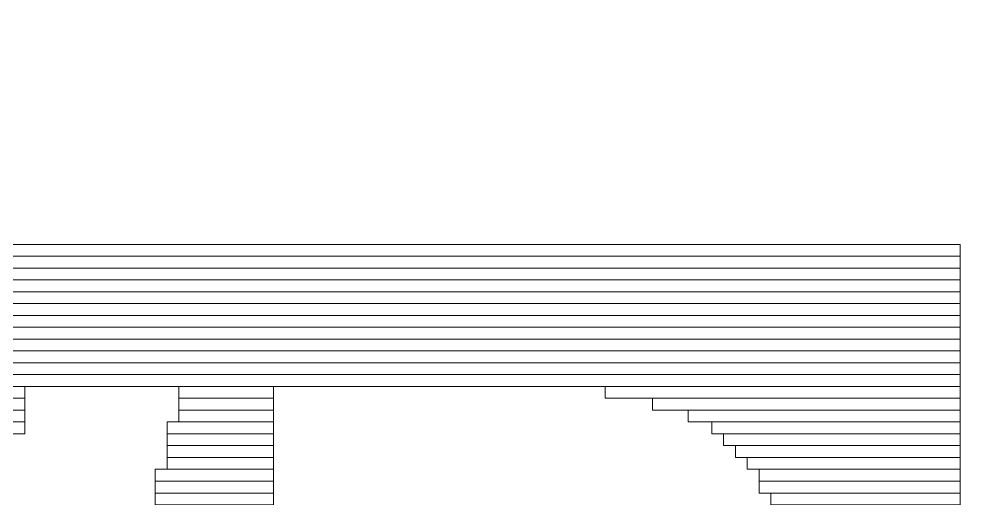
# Model space of a CAD drawing. Header units: millimetres. Extents: x -90 to 99, y -65 to 67.
# Drawn here: x -64.991 to -62.944, y 29.898 to 30.927 of the extents above; entities that cross this region are included whole.
import ezdxf

# ---------------------------------------------------------------- set-up
doc = ezdxf.new("R2010")
doc.units = ezdxf.units.MM
doc.header["$MEASUREMENT"] = 0
doc.layers.add('BG_OUTLINE', color=7, linetype='Continuous')
doc.layers.add('MA_PEN3', color=7, linetype='Continuous')

msp = doc.modelspace()

# ---------------------------------------------------------------- linework, layer by layer
at = {"layer": 'BG_OUTLINE', "color": 3, "lineweight": 9}
msp.add_open_spline([(-71.7269, -61.8795), (-71.7269, -61.8795), (-71.7343, 42.2681), (-71.7343, 42.2681), (-71.7343, 42.2681), (-71.7348, 43.0066), (-71.4419, 43.715), (-70.92, 44.2375), (-70.92, 44.2375), (-70.3982, 44.76), (-69.6866, 45.0538), (-68.9482, 45.0543), (-68.9482, 45.0543), (-68.9482, 45.0543), (75.2046, 45.0543), (75.2046, 45.0543), (75.2046, 45.0543), (76.8319, 45.0552), (78.1763, 43.7805), (78.2661, 42.1556), (78.2661, 42.1556), (78.2661, 42.1556), (78.2661, 31.2814), (78.2661, 31.2814), (78.2661, 31.2814), (78.2661, 31.2814), (72.2646, 31.2814), (72.2646, 31.2814), (72.2646, 31.2814), (72.2646, 31.2814), (72.2646, 26.9814), (72.2646, 26.9814), (72.2646, 26.9814), (72.2646, 26.9814), (78.2661, 26.9814), (78.2661, 26.9814), (78.2661, 26.9814), (78.2661, 26.9814), (78.2661, 18.6553), (78.2661, 18.6553), (78.2661, 18.6553), (78.2661, 18.6553), (72.2496, 18.6553), (72.2496, 18.6553), (72.2496, 18.6553), (72.2496, 18.6553), (72.2496, 14.3553), (72.2496, 14.3553), (72.2496, 14.3553), (72.2496, 14.3553), (78.2661, 14.3553), (78.2661, 14.3553), (78.2661, 14.3553), (78.2661, 14.3553), (78.2661, 9.255), (78.2661, 9.255), (78.2661, 9.255), (78.2661, 9.255), (72.2648, 9.255), (72.2648, 9.255), (72.2648, 9.255), (72.2648, 9.255), (72.2648, 4.955), (72.2648, 4.955), (72.2648, 4.955), (72.2648, 4.955), (78.2661, 4.955), (78.2661, 4.955), (78.2661, 4.955), (78.2661, 4.955), (78.2661, -3.3762), (78.2661, -3.3762), (78.2661, -3.3762), (78.2661, -3.3762), (72.2445, -3.3762), (72.2445, -3.3762), (72.2445, -3.3762), (72.2445, -3.3762), (72.2445, -7.6762), (72.2445, -7.6762), (72.2445, -7.6762), (72.2445, -7.6762), (78.2661, -7.6762), (78.2661, -7.6762), (78.2661, -7.6762), (78.2661, -7.6762), (78.2661, -12.7615), (78.2661, -12.7615), (78.2661, -12.7615), (78.2661, -12.7615), (72.2651, -12.7615), (72.2651, -12.7615), (72.2651, -12.7615), (72.2651, -12.7615), (72.2651, -17.0615), (72.2651, -17.0615), (72.2651, -17.0615), (72.2651, -17.0615), (78.2661, -17.0615), (78.2661, -17.0615), (78.2661, -17.0615), (78.2661, -17.0615), (78.2661, -25.4097), (78.2661, -25.4097), (78.2661, -25.4097), (78.2661, -25.4097), (72.2656, -25.4097), (72.2656, -25.4097), (72.2656, -25.4097), (72.2656, -25.4097), (72.2656, -29.7097), (72.2656, -29.7097), (72.2656, -29.7097), (72.2656, -29.7097), (78.2661, -29.7097), (78.2661, -29.7097), (78.2661, -29.7097), (78.2661, -29.7097), (78.2661, -34.793), (78.2661, -34.793), (78.2661, -34.793), (78.2661, -34.793), (72.2679, -34.793), (72.2679, -34.793), (72.2679, -34.793), (72.2679, -34.793), (72.2679, -39.0929), (72.2679, -39.0929), (72.2679, -39.0929), (72.2679, -39.0929), (78.2661, -39.0929), (78.2661, -39.0929), (78.2661, -39.0929), (78.2661, -39.0929), (78.2661, -47.4269), (78.2661, -47.4269), (78.2661, -47.4269), (78.2661, -47.4269), (72.2679, -47.4269), (72.2679, -47.4269), (72.2679, -47.4269), (72.2679, -47.4269), (72.2679, -51.7269), (72.2679, -51.7269), (72.2679, -51.7269), (72.2679, -51.7269), (78.2661, -51.7269), (78.2661, -51.7269), (78.2661, -51.7269), (78.2661, -51.7269), (78.2661, -51.8138), (78.2661, -51.8138), (78.2661, -51.8138), (78.2661, -51.8138), (78.2656, -61.8468), (78.2656, -61.8468), (78.2656, -61.8468), (78.2661, -62.6669), (77.9407, -63.4536), (77.3612, -64.0339), (77.3612, -64.0339), (76.7817, -64.6142), (75.9915, -64.9405), (75.1713, -64.941), (75.1713, -64.941), (75.1713, -64.941), (-68.6609, -64.9456), (-68.6609, -64.9456), (-68.6609, -64.9456), (-69.4735, -64.9461), (-70.2531, -64.6237), (-70.8281, -64.0495), (-70.8281, -64.0495), (-71.4031, -63.4752), (-71.7264, -62.6922), (-71.7269, -61.8795)], degree=3, knots=[0, 0, 0, 0, 0.022727, 0.022727, 0.022727, 0.022727, 0.045455, 0.045455, 0.045455, 0.045455, 0.068182, 0.068182, 0.068182, 0.068182, 0.090909, 0.090909, 0.090909, 0.090909, 0.113636, 0.113636, 0.113636, 0.113636, 0.136364, 0.136364, 0.136364, 0.136364, 0.159091, 0.159091, 0.159091, 0.159091, 0.181818, 0.181818, 0.181818, 0.181818, 0.204545, 0.204545, 0.204545, 0.204545, 0.227273, 0.227273, 0.227273, 0.227273, 0.25, 0.25, 0.25, 0.25, 0.272727, 0.272727, 0.272727, 0.272727, 0.295455, 0.295455, 0.295455, 0.295455, 0.318182, 0.318182, 0.318182, 0.318182, 0.340909, 0.340909, 0.340909, 0.340909, 0.363636, 0.363636, 0.363636, 0.363636, 0.386364, 0.386364, 0.386364, 0.386364, 0.409091, 0.409091, 0.409091, 0.409091, 0.431818, 0.431818, 0.431818, 0.431818, 0.454545, 0.454545, 0.454545, 0.454545, 0.477273, 0.477273, 0.477273, 0.477273, 0.5, 0.5, 0.5, 0.5, 0.522727, 0.522727, 0.522727, 0.522727, 0.545455, 0.545455, 0.545455, 0.545455, 0.568182, 0.568182, 0.568182, 0.568182, 0.590909, 0.590909, 0.590909, 0.590909, 0.613636, 0.613636, 0.613636, 0.613636, 0.636364, 0.636364, 0.636364, 0.636364, 0.659091, 0.659091, 0.659091, 0.659091, 0.681818, 0.681818, 0.681818, 0.681818, 0.704545, 0.704545, 0.704545, 0.704545, 0.727273, 0.727273, 0.727273, 0.727273, 0.75, 0.75, 0.75, 0.75, 0.772727, 0.772727, 0.772727, 0.772727, 0.795455, 0.795455, 0.795455, 0.795455, 0.818182, 0.818182, 0.818182, 0.818182, 0.840909, 0.840909, 0.840909, 0.840909, 0.863636, 0.863636, 0.863636, 0.863636, 0.886364, 0.886364, 0.886364, 0.886364, 0.909091, 0.909091, 0.909091, 0.909091, 0.931818, 0.931818, 0.931818, 0.931818, 0.954545, 0.954545, 0.954545, 0.954545, 0.977273, 0.977273, 0.977273, 0.977273, 1, 1, 1, 1], dxfattribs=at)
at = {"layer": 'MA_PEN3', "color": 5, "lineweight": 9}
for points in [[(-68.3307, 30.4185), (-68.3307, 30.4185), (-68.3307, 30.4439), (-68.3307, 30.4439), (-68.3307, 30.4439), (-68.3307, 30.4439), (-62.9713, 30.4439), (-62.9713, 30.4439), (-62.9713, 30.4439), (-62.9713, 30.4439), (-62.9713, 30.4185), (-62.9713, 30.4185), (-62.9713, 30.4185), (-62.9713, 30.4185), (-68.3307, 30.4185), (-68.3307, 30.4185)], [(-68.3307, 30.3931), (-68.3307, 30.3931), (-68.3307, 30.4185), (-68.3307, 30.4185), (-68.3307, 30.4185), (-68.3307, 30.4185), (-62.9713, 30.4185), (-62.9713, 30.4185), (-62.9713, 30.4185), (-62.9713, 30.4185), (-62.9713, 30.3931), (-62.9713, 30.3931), (-62.9713, 30.3931), (-62.9713, 30.3931), (-68.3307, 30.3931), (-68.3307, 30.3931)], [(-68.3307, 30.3677), (-68.3307, 30.3677), (-68.3307, 30.3931), (-68.3307, 30.3931), (-68.3307, 30.3931), (-68.3307, 30.3931), (-62.9713, 30.3931), (-62.9713, 30.3931), (-62.9713, 30.3931), (-62.9713, 30.3931), (-62.9713, 30.3677), (-62.9713, 30.3677), (-62.9713, 30.3677), (-62.9713, 30.3677), (-68.3307, 30.3677), (-68.3307, 30.3677)], [(-68.3307, 30.3423), (-68.3307, 30.3423), (-68.3307, 30.3677), (-68.3307, 30.3677), (-68.3307, 30.3677), (-68.3307, 30.3677), (-62.9713, 30.3677), (-62.9713, 30.3677), (-62.9713, 30.3677), (-62.9713, 30.3677), (-62.9713, 30.3423), (-62.9713, 30.3423), (-62.9713, 30.3423), (-62.9713, 30.3423), (-68.3307, 30.3423), (-68.3307, 30.3423)], [(-68.3307, 30.3169), (-68.3307, 30.3169), (-68.3307, 30.3423), (-68.3307, 30.3423), (-68.3307, 30.3423), (-68.3307, 30.3423), (-62.9713, 30.3423), (-62.9713, 30.3423), (-62.9713, 30.3423), (-62.9713, 30.3423), (-62.9713, 30.3169), (-62.9713, 30.3169), (-62.9713, 30.3169), (-62.9713, 30.3169), (-68.3307, 30.3169), (-68.3307, 30.3169)], [(-68.3307, 30.2915), (-68.3307, 30.2915), (-68.3307, 30.3169), (-68.3307, 30.3169), (-68.3307, 30.3169), (-68.3307, 30.3169), (-62.9713, 30.3169), (-62.9713, 30.3169), (-62.9713, 30.3169), (-62.9713, 30.3169), (-62.9713, 30.2915), (-62.9713, 30.2915), (-62.9713, 30.2915), (-62.9713, 30.2915), (-68.3307, 30.2915), (-68.3307, 30.2915)], [(-68.3307, 30.2661), (-68.3307, 30.2661), (-68.3307, 30.2915), (-68.3307, 30.2915), (-68.3307, 30.2915), (-68.3307, 30.2915), (-62.9713, 30.2915), (-62.9713, 30.2915), (-62.9713, 30.2915), (-62.9713, 30.2915), (-62.9713, 30.2661), (-62.9713, 30.2661), (-62.9713, 30.2661), (-62.9713, 30.2661), (-68.3307, 30.2661), (-68.3307, 30.2661)], [(-68.3307, 30.2407), (-68.3307, 30.2407), (-68.3307, 30.2661), (-68.3307, 30.2661), (-68.3307, 30.2661), (-68.3307, 30.2661), (-62.9713, 30.2661), (-62.9713, 30.2661), (-62.9713, 30.2661), (-62.9713, 30.2661), (-62.9713, 30.2407), (-62.9713, 30.2407), (-62.9713, 30.2407), (-62.9713, 30.2407), (-68.3307, 30.2407), (-68.3307, 30.2407)], [(-68.3307, 30.2153), (-68.3307, 30.2153), (-68.3307, 30.2407), (-68.3307, 30.2407), (-68.3307, 30.2407), (-68.3307, 30.2407), (-62.9713, 30.2407), (-62.9713, 30.2407), (-62.9713, 30.2407), (-62.9713, 30.2407), (-62.9713, 30.2153), (-62.9713, 30.2153), (-62.9713, 30.2153), (-62.9713, 30.2153), (-68.3307, 30.2153), (-68.3307, 30.2153)], [(-68.3307, 30.1899), (-68.3307, 30.1899), (-68.3307, 30.2153), (-68.3307, 30.2153), (-68.3307, 30.2153), (-68.3307, 30.2153), (-62.9713, 30.2153), (-62.9713, 30.2153), (-62.9713, 30.2153), (-62.9713, 30.2153), (-62.9713, 30.1899), (-62.9713, 30.1899), (-62.9713, 30.1899), (-62.9713, 30.1899), (-68.3307, 30.1899), (-68.3307, 30.1899)], [(-68.3307, 30.1645), (-68.3307, 30.1645), (-68.3307, 30.1899), (-68.3307, 30.1899), (-68.3307, 30.1899), (-68.3307, 30.1899), (-62.9713, 30.1899), (-62.9713, 30.1899), (-62.9713, 30.1899), (-62.9713, 30.1899), (-62.9713, 30.1645), (-62.9713, 30.1645), (-62.9713, 30.1645), (-62.9713, 30.1645), (-68.3307, 30.1645), (-68.3307, 30.1645)], [(-68.3307, 30.1391), (-68.3307, 30.1391), (-68.3307, 30.1645), (-68.3307, 30.1645), (-68.3307, 30.1645), (-68.3307, 30.1645), (-62.9713, 30.1645), (-62.9713, 30.1645), (-62.9713, 30.1645), (-62.9713, 30.1645), (-62.9713, 30.1391), (-62.9713, 30.1391), (-62.9713, 30.1391), (-62.9713, 30.1391), (-68.3307, 30.1391), (-68.3307, 30.1391)], [(-65.4859, 30.1137), (-65.4859, 30.1137), (-65.4859, 30.1391), (-65.4859, 30.1391), (-65.4859, 30.1391), (-65.4859, 30.1391), (-64.9779, 30.1391), (-64.9779, 30.1391), (-64.9779, 30.1391), (-64.9779, 30.1391), (-64.9779, 30.1137), (-64.9779, 30.1137), (-64.9779, 30.1137), (-64.9779, 30.1137), (-65.4859, 30.1137), (-65.4859, 30.1137)], [(-64.6477, 30.1137), (-64.6477, 30.1137), (-64.6477, 30.1391), (-64.6477, 30.1391), (-64.6477, 30.1391), (-64.6477, 30.1391), (-64.4445, 30.1391), (-64.4445, 30.1391), (-64.4445, 30.1391), (-64.4445, 30.1391), (-64.4445, 30.1137), (-64.4445, 30.1137), (-64.4445, 30.1137), (-64.4445, 30.1137), (-64.6477, 30.1137), (-64.6477, 30.1137)], [(-63.7333, 30.1137), (-63.7333, 30.1137), (-63.7333, 30.1391), (-63.7333, 30.1391), (-63.7333, 30.1391), (-63.7333, 30.1391), (-62.9713, 30.1391), (-62.9713, 30.1391), (-62.9713, 30.1391), (-62.9713, 30.1391), (-62.9713, 30.1137), (-62.9713, 30.1137), (-62.9713, 30.1137), (-62.9713, 30.1137), (-63.7333, 30.1137), (-63.7333, 30.1137)], [(-65.4859, 30.0883), (-65.4859, 30.0883), (-65.4859, 30.1137), (-65.4859, 30.1137), (-65.4859, 30.1137), (-65.4859, 30.1137), (-64.9779, 30.1137), (-64.9779, 30.1137), (-64.9779, 30.1137), (-64.9779, 30.1137), (-64.9779, 30.0883), (-64.9779, 30.0883), (-64.9779, 30.0883), (-64.9779, 30.0883), (-65.4859, 30.0883), (-65.4859, 30.0883)], [(-64.6477, 30.0883), (-64.6477, 30.0883), (-64.6477, 30.1137), (-64.6477, 30.1137), (-64.6477, 30.1137), (-64.6477, 30.1137), (-64.4445, 30.1137), (-64.4445, 30.1137), (-64.4445, 30.1137), (-64.4445, 30.1137), (-64.4445, 30.0883), (-64.4445, 30.0883), (-64.4445, 30.0883), (-64.4445, 30.0883), (-64.6477, 30.0883), (-64.6477, 30.0883)], [(-63.6317, 30.0883), (-63.6317, 30.0883), (-63.6317, 30.1137), (-63.6317, 30.1137), (-63.6317, 30.1137), (-63.6317, 30.1137), (-62.9713, 30.1137), (-62.9713, 30.1137), (-62.9713, 30.1137), (-62.9713, 30.1137), (-62.9713, 30.0883), (-62.9713, 30.0883), (-62.9713, 30.0883), (-62.9713, 30.0883), (-63.6317, 30.0883), (-63.6317, 30.0883)], [(-65.4859, 30.0629), (-65.4859, 30.0629), (-65.4859, 30.0883), (-65.4859, 30.0883), (-65.4859, 30.0883), (-65.4859, 30.0883), (-64.9779, 30.0883), (-64.9779, 30.0883), (-64.9779, 30.0883), (-64.9779, 30.0883), (-64.9779, 30.0629), (-64.9779, 30.0629), (-64.9779, 30.0629), (-64.9779, 30.0629), (-65.4859, 30.0629), (-65.4859, 30.0629)], [(-64.6477, 30.0629), (-64.6477, 30.0629), (-64.6477, 30.0883), (-64.6477, 30.0883), (-64.6477, 30.0883), (-64.6477, 30.0883), (-64.4445, 30.0883), (-64.4445, 30.0883), (-64.4445, 30.0883), (-64.4445, 30.0883), (-64.4445, 30.0629), (-64.4445, 30.0629), (-64.4445, 30.0629), (-64.4445, 30.0629), (-64.6477, 30.0629), (-64.6477, 30.0629)], [(-63.5555, 30.0629), (-63.5555, 30.0629), (-63.5555, 30.0883), (-63.5555, 30.0883), (-63.5555, 30.0883), (-63.5555, 30.0883), (-62.9713, 30.0883), (-62.9713, 30.0883), (-62.9713, 30.0883), (-62.9713, 30.0883), (-62.9713, 30.0629), (-62.9713, 30.0629), (-62.9713, 30.0629), (-62.9713, 30.0629), (-63.5555, 30.0629), (-63.5555, 30.0629)], [(-65.4859, 30.0375), (-65.4859, 30.0375), (-65.4859, 30.0629), (-65.4859, 30.0629), (-65.4859, 30.0629), (-65.4859, 30.0629), (-64.9779, 30.0629), (-64.9779, 30.0629), (-64.9779, 30.0629), (-64.9779, 30.0629), (-64.9779, 30.0375), (-64.9779, 30.0375), (-64.9779, 30.0375), (-64.9779, 30.0375), (-65.4859, 30.0375), (-65.4859, 30.0375)], [(-64.6731, 30.0375), (-64.6731, 30.0375), (-64.6731, 30.0629), (-64.6731, 30.0629), (-64.6731, 30.0629), (-64.6731, 30.0629), (-64.4445, 30.0629), (-64.4445, 30.0629), (-64.4445, 30.0629), (-64.4445, 30.0629), (-64.4445, 30.0375), (-64.4445, 30.0375), (-64.4445, 30.0375), (-64.4445, 30.0375), (-64.6731, 30.0375), (-64.6731, 30.0375)], [(-63.5047, 30.0375), (-63.5047, 30.0375), (-63.5047, 30.0629), (-63.5047, 30.0629), (-63.5047, 30.0629), (-63.5047, 30.0629), (-62.9713, 30.0629), (-62.9713, 30.0629), (-62.9713, 30.0629), (-62.9713, 30.0629), (-62.9713, 30.0375), (-62.9713, 30.0375), (-62.9713, 30.0375), (-62.9713, 30.0375), (-63.5047, 30.0375), (-63.5047, 30.0375)], [(-64.6731, 30.0121), (-64.6731, 30.0121), (-64.6731, 30.0375), (-64.6731, 30.0375), (-64.6731, 30.0375), (-64.6731, 30.0375), (-64.4445, 30.0375), (-64.4445, 30.0375), (-64.4445, 30.0375), (-64.4445, 30.0375), (-64.4445, 30.0121), (-64.4445, 30.0121), (-64.4445, 30.0121), (-64.4445, 30.0121), (-64.6731, 30.0121), (-64.6731, 30.0121)], [(-63.4793, 30.0121), (-63.4793, 30.0121), (-63.4793, 30.0375), (-63.4793, 30.0375), (-63.4793, 30.0375), (-63.4793, 30.0375), (-62.9713, 30.0375), (-62.9713, 30.0375), (-62.9713, 30.0375), (-62.9713, 30.0375), (-62.9713, 30.0121), (-62.9713, 30.0121), (-62.9713, 30.0121), (-62.9713, 30.0121), (-63.4793, 30.0121), (-63.4793, 30.0121)], [(-64.6731, 29.9867), (-64.6731, 29.9867), (-64.6731, 30.0121), (-64.6731, 30.0121), (-64.6731, 30.0121), (-64.6731, 30.0121), (-64.4445, 30.0121), (-64.4445, 30.0121), (-64.4445, 30.0121), (-64.4445, 30.0121), (-64.4445, 29.9867), (-64.4445, 29.9867), (-64.4445, 29.9867), (-64.4445, 29.9867), (-64.6731, 29.9867), (-64.6731, 29.9867)], [(-63.4539, 29.9867), (-63.4539, 29.9867), (-63.4539, 30.0121), (-63.4539, 30.0121), (-63.4539, 30.0121), (-63.4539, 30.0121), (-62.9713, 30.0121), (-62.9713, 30.0121), (-62.9713, 30.0121), (-62.9713, 30.0121), (-62.9713, 29.9867), (-62.9713, 29.9867), (-62.9713, 29.9867), (-62.9713, 29.9867), (-63.4539, 29.9867), (-63.4539, 29.9867)], [(-64.6731, 29.9613), (-64.6731, 29.9613), (-64.6731, 29.9867), (-64.6731, 29.9867), (-64.6731, 29.9867), (-64.6731, 29.9867), (-64.4445, 29.9867), (-64.4445, 29.9867), (-64.4445, 29.9867), (-64.4445, 29.9867), (-64.4445, 29.9613), (-64.4445, 29.9613), (-64.4445, 29.9613), (-64.4445, 29.9613), (-64.6731, 29.9613), (-64.6731, 29.9613)], [(-63.4285, 29.9613), (-63.4285, 29.9613), (-63.4285, 29.9867), (-63.4285, 29.9867), (-63.4285, 29.9867), (-63.4285, 29.9867), (-62.9713, 29.9867), (-62.9713, 29.9867), (-62.9713, 29.9867), (-62.9713, 29.9867), (-62.9713, 29.9613), (-62.9713, 29.9613), (-62.9713, 29.9613), (-62.9713, 29.9613), (-63.4285, 29.9613), (-63.4285, 29.9613)], [(-64.6985, 29.9359), (-64.6985, 29.9359), (-64.6985, 29.9613), (-64.6985, 29.9613), (-64.6985, 29.9613), (-64.6985, 29.9613), (-64.4445, 29.9613), (-64.4445, 29.9613), (-64.4445, 29.9613), (-64.4445, 29.9613), (-64.4445, 29.9359), (-64.4445, 29.9359), (-64.4445, 29.9359), (-64.4445, 29.9359), (-64.6985, 29.9359), (-64.6985, 29.9359)], [(-63.4031, 29.9359), (-63.4031, 29.9359), (-63.4031, 29.9613), (-63.4031, 29.9613), (-63.4031, 29.9613), (-63.4031, 29.9613), (-62.9713, 29.9613), (-62.9713, 29.9613), (-62.9713, 29.9613), (-62.9713, 29.9613), (-62.9713, 29.9359), (-62.9713, 29.9359), (-62.9713, 29.9359), (-62.9713, 29.9359), (-63.4031, 29.9359), (-63.4031, 29.9359)], [(-64.6985, 29.9105), (-64.6985, 29.9105), (-64.6985, 29.9359), (-64.6985, 29.9359), (-64.6985, 29.9359), (-64.6985, 29.9359), (-64.4445, 29.9359), (-64.4445, 29.9359), (-64.4445, 29.9359), (-64.4445, 29.9359), (-64.4445, 29.9105), (-64.4445, 29.9105), (-64.4445, 29.9105), (-64.4445, 29.9105), (-64.6985, 29.9105), (-64.6985, 29.9105)], [(-63.4031, 29.9105), (-63.4031, 29.9105), (-63.4031, 29.9359), (-63.4031, 29.9359), (-63.4031, 29.9359), (-63.4031, 29.9359), (-62.9713, 29.9359), (-62.9713, 29.9359), (-62.9713, 29.9359), (-62.9713, 29.9359), (-62.9713, 29.9105), (-62.9713, 29.9105), (-62.9713, 29.9105), (-62.9713, 29.9105), (-63.4031, 29.9105), (-63.4031, 29.9105)], [(-64.6985, 29.8851), (-64.6985, 29.8851), (-64.6985, 29.9105), (-64.6985, 29.9105), (-64.6985, 29.9105), (-64.6985, 29.9105), (-64.4445, 29.9105), (-64.4445, 29.9105), (-64.4445, 29.9105), (-64.4445, 29.9105), (-64.4445, 29.8851), (-64.4445, 29.8851), (-64.4445, 29.8851), (-64.4445, 29.8851), (-64.6985, 29.8851), (-64.6985, 29.8851)], [(-63.3777, 29.8851), (-63.3777, 29.8851), (-63.3777, 29.9105), (-63.3777, 29.9105), (-63.3777, 29.9105), (-63.3777, 29.9105), (-62.9713, 29.9105), (-62.9713, 29.9105), (-62.9713, 29.9105), (-62.9713, 29.9105), (-62.9713, 29.8851), (-62.9713, 29.8851), (-62.9713, 29.8851), (-62.9713, 29.8851), (-63.3777, 29.8851), (-63.3777, 29.8851)]]:
    msp.add_open_spline(points, degree=3, knots=[0, 0, 0, 0, 0.25, 0.25, 0.25, 0.25, 0.5, 0.5, 0.5, 0.5, 0.75, 0.75, 0.75, 0.75, 1, 1, 1, 1], dxfattribs=at)

doc.saveas('drawing.dxf')
